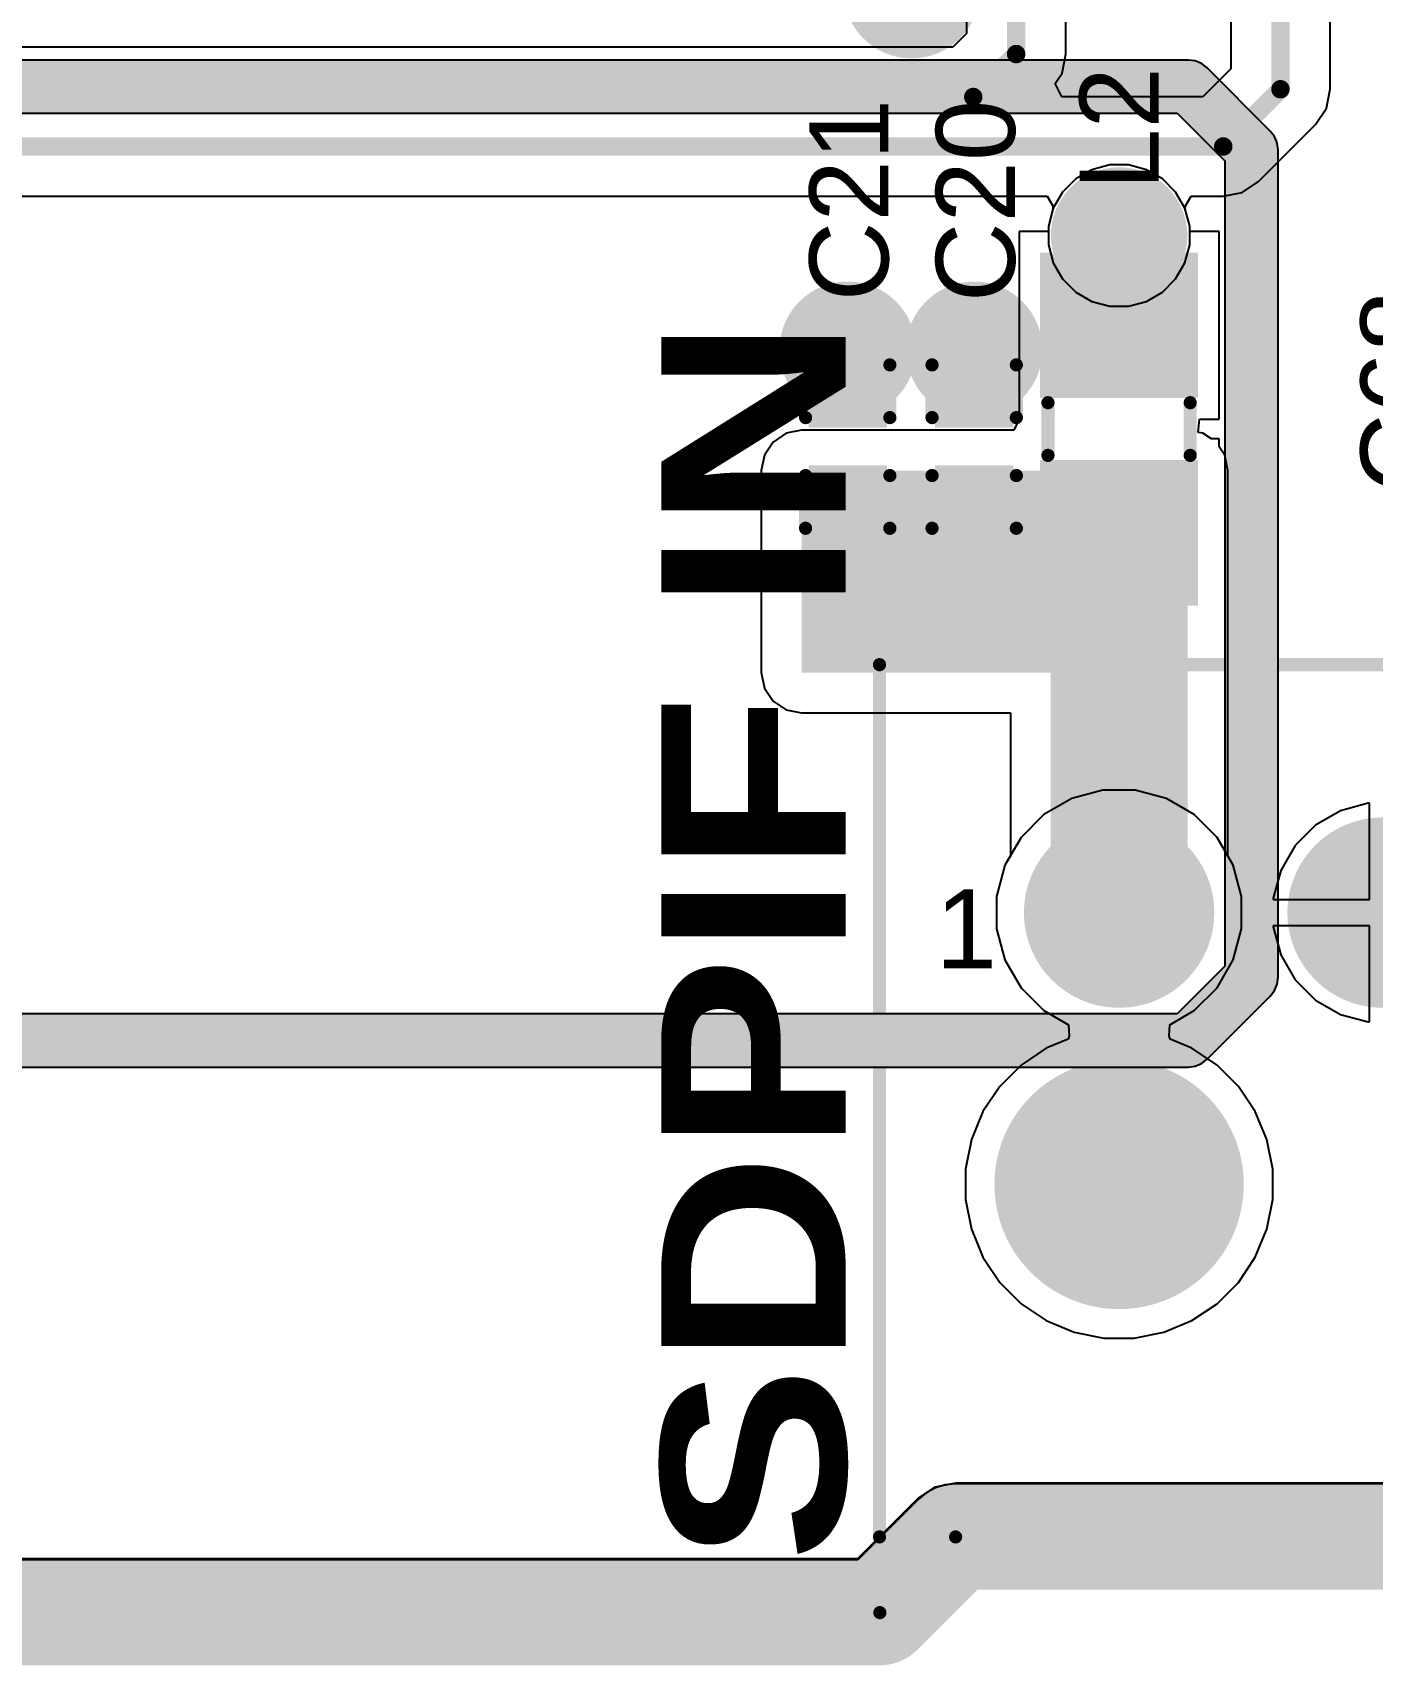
# Model space of a CAD drawing. Header units: inches. Extents: x -0.14 to 3.84, y -0.14 to 3.05.
# Drawn here: x 2.588 to 3.097, y -0.138 to 0.481 of the extents above; entities that cross this region are included whole.
import ezdxf

# ---------------------------------------------------------------- set-up
doc = ezdxf.new("R2010")
doc.units = ezdxf.units.IN
doc.header["$MEASUREMENT"] = 0
for name, color, linetype in [('Board Outline', 216, 'Continuous'), ('Bottom Layer', 5, 'Continuous'), ('Bottom Solder', 6, 'Continuous'), ('Ground Layer', 76, 'Continuous'), ('Multi-Layer', 9, 'Continuous'), ('Pad Holes', 156, 'Continuous'), ('Power Layer', 16, 'Continuous'), ('Top Layer', 1, 'Continuous'), ('Top Overlay', 2, 'Continuous'), ('Top Paste', 8, 'Continuous'), ('Top Solder', 216, 'Continuous'), ('Via Holes', 16, 'Continuous')]:
    doc.layers.add(name, color=color, linetype=linetype)
doc.styles.add('Arial', font='', dxfattribs={"height": 0.2})
doc.styles.add('Arial Black_Bold', font='', dxfattribs={"height": 0.2})
doc.styles.get('Arial').set_extended_font_data('Arial')
doc.styles.get('Arial Black_Bold').set_extended_font_data('Arial Black', bold=True)

# ---------------------------------------------------------------- blocks, each defined once
blk = doc.blocks.new('PLR237_T10BK_28')
at = {"layer": 'Bottom Layer'}
h = blk.add_hatch(color=5, dxfattribs=at)
edge = h.paths.add_edge_path()
edge.add_arc((-0.1, 0.05157), 0.04331, 0, 360)
h = blk.add_hatch(color=5, dxfattribs=at)
edge = h.paths.add_edge_path()
edge.add_arc((0.1, 0.05157), 0.04331, 0, 360)
h = blk.add_hatch(color=5, dxfattribs=at)
edge = h.paths.add_edge_path()
edge.add_arc((-0.1, -0.05158), 0.0315, 0, 360)
h = blk.add_hatch(color=5, dxfattribs=at)
edge = h.paths.add_edge_path()
edge.add_arc((0, -0.05158), 0.0315, 0, 360)
h = blk.add_hatch(color=5, dxfattribs=at)
edge = h.paths.add_edge_path()
edge.add_arc((0.1, -0.05158), 0.0315, 0, 360)
at = {"layer": 'Bottom Solder'}
h = blk.add_hatch(color=6, dxfattribs=at)
edge = h.paths.add_edge_path()
edge.add_arc((-0.1, 0.05157), 0.04731, 0, 360)
h = blk.add_hatch(color=6, dxfattribs=at)
edge = h.paths.add_edge_path()
edge.add_arc((0.1, 0.05157), 0.04731, 0, 360)
h = blk.add_hatch(color=6, dxfattribs=at)
edge = h.paths.add_edge_path()
edge.add_arc((-0.1, -0.05158), 0.0355, 0, 360)
h = blk.add_hatch(color=6, dxfattribs=at)
edge = h.paths.add_edge_path()
edge.add_arc((0, -0.05158), 0.0355, 0, 360)
h = blk.add_hatch(color=6, dxfattribs=at)
edge = h.paths.add_edge_path()
edge.add_arc((0.1, -0.05158), 0.0355, 0, 360)
at = {"layer": 'Ground Layer'}
h = blk.add_hatch(color=76, dxfattribs=at)
edge = h.paths.add_edge_path()
edge.add_arc((-0.1, 0.05157), 0.04205, 0, 360)
h = blk.add_hatch(color=76, dxfattribs=at)
edge = h.paths.add_edge_path()
edge.add_arc((0.1, 0.05157), 0.04205, 0, 360)
h = blk.add_hatch(color=76, dxfattribs=at)
edge = h.paths.add_edge_path()
edge.add_arc((-0.1, -0.05158), 0.03614, 0, 360)
h = blk.add_hatch(color=76, dxfattribs=at)
edge = h.paths.add_edge_path()
edge.add_arc((0.1, -0.05158), 0.03614, 0, 360)
at = {"layer": 'Multi-Layer'}
h = blk.add_hatch(color=9, dxfattribs=at)
edge = h.paths.add_edge_path()
edge.add_arc((-0.1, 0.05157), 0.04331, 0, 360)
h = blk.add_hatch(color=9, dxfattribs=at)
edge = h.paths.add_edge_path()
edge.add_arc((0.1, 0.05157), 0.04331, 0, 360)
h = blk.add_hatch(color=9, dxfattribs=at)
edge = h.paths.add_edge_path()
edge.add_arc((-0.1, -0.05158), 0.0315, 0, 360)
h = blk.add_hatch(color=9, dxfattribs=at)
edge = h.paths.add_edge_path()
edge.add_arc((0, -0.05158), 0.0315, 0, 360)
h = blk.add_hatch(color=9, dxfattribs=at)
edge = h.paths.add_edge_path()
edge.add_arc((0.1, -0.05158), 0.0315, 0, 360)
at = {"layer": 'Pad Holes'}
h = blk.add_hatch(color=7, dxfattribs=at)
edge = h.paths.add_edge_path()
edge.add_arc((-0.1, 0.05157), 0.02205, 0, 360)
h = blk.add_hatch(color=7, dxfattribs=at)
edge = h.paths.add_edge_path()
edge.add_arc((0.1, 0.05157), 0.02205, 0, 360)
h = blk.add_hatch(color=7, dxfattribs=at)
edge = h.paths.add_edge_path()
edge.add_arc((-0.1, -0.05158), 0.01614, 0, 360)
h = blk.add_hatch(color=7, dxfattribs=at)
edge = h.paths.add_edge_path()
edge.add_arc((0, -0.05158), 0.01614, 0, 360)
h = blk.add_hatch(color=7, dxfattribs=at)
edge = h.paths.add_edge_path()
edge.add_arc((0.1, -0.05158), 0.01614, 0, 360)
at = {"layer": 'Power Layer'}
h = blk.add_hatch(color=16, dxfattribs=at)
edge = h.paths.add_edge_path()
edge.add_arc((-0.1, 0.05157), 0.04205, 0, 360)
h = blk.add_hatch(color=16, dxfattribs=at)
edge = h.paths.add_edge_path()
edge.add_arc((0.1, 0.05157), 0.04205, 0, 360)
h = blk.add_hatch(color=16, dxfattribs=at)
edge = h.paths.add_edge_path()
edge.add_arc((-0.1, -0.05158), 0.03614, 0, 360)
h = blk.add_hatch(color=16, dxfattribs=at)
edge = h.paths.add_edge_path()
edge.add_arc((0, -0.05158), 0.03614, 0, 360)
h = blk.add_hatch(color=16, dxfattribs=at)
edge = h.paths.add_edge_path()
edge.add_arc((0.1, -0.05158), 0.03614, 0, 360)
at = {"layer": 'Top Layer'}
h = blk.add_hatch(color=1, dxfattribs=at)
edge = h.paths.add_edge_path()
edge.add_arc((-0.1, 0.05157), 0.04331, 0, 360)
h = blk.add_hatch(color=1, dxfattribs=at)
edge = h.paths.add_edge_path()
edge.add_arc((0.1, 0.05157), 0.04331, 0, 360)
h = blk.add_hatch(color=1, dxfattribs=at)
edge = h.paths.add_edge_path()
edge.add_arc((-0.1, -0.05158), 0.0315, 0, 360)
h = blk.add_hatch(color=1, dxfattribs=at)
edge = h.paths.add_edge_path()
edge.add_arc((0, -0.05158), 0.0315, 0, 360)
h = blk.add_hatch(color=1, dxfattribs=at)
edge = h.paths.add_edge_path()
edge.add_arc((0.1, -0.05158), 0.0315, 0, 360)
at = {"layer": 'Top Solder'}
h = blk.add_hatch(color=216, dxfattribs=at)
edge = h.paths.add_edge_path()
edge.add_arc((-0.1, 0.05157), 0.04731, 0, 360)
h = blk.add_hatch(color=216, dxfattribs=at)
edge = h.paths.add_edge_path()
edge.add_arc((0.1, 0.05157), 0.04731, 0, 360)
h = blk.add_hatch(color=216, dxfattribs=at)
edge = h.paths.add_edge_path()
edge.add_arc((-0.1, -0.05158), 0.0355, 0, 360)
h = blk.add_hatch(color=216, dxfattribs=at)
edge = h.paths.add_edge_path()
edge.add_arc((0, -0.05158), 0.0355, 0, 360)
h = blk.add_hatch(color=216, dxfattribs=at)
edge = h.paths.add_edge_path()
edge.add_arc((0.1, -0.05158), 0.0355, 0, 360)
at = {"layer": 'Top Overlay'}
for points in [[(0.19095, 0.18535, 0.005, 0.005, 0), (-0.19094, 0.18535, 0.005, 0.005, 0)], [(-0.19094, 0.18535, 0.005, 0.005, 0), (-0.19094, -0.14567, 0.005, 0.005, 0)], [(0.19095, 0.18535, 0.005, 0.005, 0), (0.19095, -0.14567, 0.005, 0.005, 0)], [(0.19095, -0.14567, 0.005, 0.005, 0), (-0.19094, -0.14567, 0.005, 0.005, 0)]]:
    blk.add_lwpolyline(points, format="xyseb", dxfattribs=at)
for points in [[(-0.19219, 0.18535, 0.0025, 0.0025, 1), (-0.18969, 0.18535, 0.0025, 0.0025, 1)], [(-0.19219, 0.18535, 0.0025, 0.0025, 1), (-0.18969, 0.18535, 0.0025, 0.0025, 1)], [(0.1897, 0.18535, 0.0025, 0.0025, 1), (0.1922, 0.18535, 0.0025, 0.0025, 1)], [(0.1897, 0.18535, 0.0025, 0.0025, 1), (0.1922, 0.18535, 0.0025, 0.0025, 1)], [(-0.19219, -0.14567, 0.0025, 0.0025, 1), (-0.18969, -0.14567, 0.0025, 0.0025, 1)], [(-0.19219, -0.14567, 0.0025, 0.0025, 1), (-0.18969, -0.14567, 0.0025, 0.0025, 1)], [(0.1897, -0.14567, 0.0025, 0.0025, 1), (0.1922, -0.14567, 0.0025, 0.0025, 1)], [(0.1897, -0.14567, 0.0025, 0.0025, 1), (0.1922, -0.14567, 0.0025, 0.0025, 1)]]:
    blk.add_lwpolyline(points, format="xyseb", close=True, dxfattribs=at)
at = {"layer": 'Top Overlay', "style": 'Arial'}
blk.add_text('1', height=0.03, rotation=180, dxfattribs=at).set_placement((0.16969, -0.03042))
blk = doc.blocks.new('I___0805_77')
at = {"layer": 'Top Layer'}
for points in [[(-0.06299, 0.02598), (-0.01575, 0.02598), (-0.01575, -0.02598), (-0.06299, -0.02598)], [(0.01575, 0.02598), (0.06299, 0.02598), (0.06299, -0.02598), (0.01575, -0.02598)]]:
    blk.add_hatch(color=1, dxfattribs=at).paths.add_polyline_path(points)
at = {"layer": 'Top Paste'}
for points in [[(-0.06299, 0.02598), (-0.01575, 0.02598), (-0.01575, -0.02598), (-0.06299, -0.02598)], [(0.01575, 0.02598), (0.06299, 0.02598), (0.06299, -0.02598), (0.01575, -0.02598)]]:
    blk.add_hatch(color=8, dxfattribs=at).paths.add_polyline_path(points)
at = {"layer": 'Top Solder'}
for points in [[(-0.06699, 0.02998), (-0.01175, 0.02998), (-0.01175, -0.02998), (-0.06699, -0.02998)], [(0.01175, 0.02998), (0.06699, 0.02998), (0.06699, -0.02998), (0.01175, -0.02998)]]:
    blk.add_hatch(color=216, dxfattribs=at).paths.add_polyline_path(points)
at = {"layer": 'Top Overlay'}
for points in [[(0.01, 0.027, 0.005, 0.005, 0), (-0.01, 0.027, 0.005, 0.005, 0)], [(0.01, -0.027, 0.005, 0.005, 0), (-0.01, -0.027, 0.005, 0.005, 0)]]:
    blk.add_lwpolyline(points, format="xyseb", dxfattribs=at)
for points in [[(-0.01125, 0.027, 0.0025, 0.0025, 1), (-0.00875, 0.027, 0.0025, 0.0025, 1)], [(0.00875, 0.027, 0.0025, 0.0025, 1), (0.01125, 0.027, 0.0025, 0.0025, 1)], [(-0.01125, -0.027, 0.0025, 0.0025, 1), (-0.00875, -0.027, 0.0025, 0.0025, 1)], [(0.00875, -0.027, 0.0025, 0.0025, 1), (0.01125, -0.027, 0.0025, 0.0025, 1)]]:
    blk.add_lwpolyline(points, format="xyseb", close=True, dxfattribs=at)
blk = doc.blocks.new('C___0402_145')
at = {"layer": 'Top Layer'}
for points in [[(-0.0275, -0.0125), (-0.0275, 0.0125), (-0.0095, 0.0125), (-0.0095, -0.0125)], [(0.0095, -0.0125), (0.0095, 0.0125), (0.0275, 0.0125), (0.0275, -0.0125)]]:
    blk.add_hatch(color=1, dxfattribs=at).paths.add_polyline_path(points)
at = {"layer": 'Top Paste'}
for points in [[(-0.0275, -0.0125), (-0.0275, 0.0125), (-0.0095, 0.0125), (-0.0095, -0.0125)], [(0.0095, -0.0125), (0.0095, 0.0125), (0.0275, 0.0125), (0.0275, -0.0125)]]:
    blk.add_hatch(color=8, dxfattribs=at).paths.add_polyline_path(points)
at = {"layer": 'Top Solder'}
for points in [[(-0.02986, -0.01486), (-0.02986, 0.01486), (-0.00714, 0.01486), (-0.00714, -0.01486)], [(0.00714, -0.01486), (0.00714, 0.01486), (0.02986, 0.01486), (0.02986, -0.01486)]]:
    blk.add_hatch(color=216, dxfattribs=at).paths.add_polyline_path(points)
at = {"layer": 'Top Overlay'}
for points in [[(-0.011, 0.016, 0.005, 0.005, 0), (-0.031, 0.016, 0.005, 0.005, 0)], [(-0.031, -0.016, 0.005, 0.005, 0), (-0.031, 0.016, 0.005, 0.005, 0)], [(0.031, 0.016, 0.005, 0.005, 0), (0.011, 0.016, 0.005, 0.005, 0)], [(0.031, -0.016, 0.005, 0.005, 0), (0.031, 0.016, 0.005, 0.005, 0)], [(-0.011, -0.016, 0.005, 0.005, 0), (-0.031, -0.016, 0.005, 0.005, 0)], [(0.031, -0.016, 0.005, 0.005, 0), (0.011, -0.016, 0.005, 0.005, 0)]]:
    blk.add_lwpolyline(points, format="xyseb", dxfattribs=at)
for points in [[(-0.03225, 0.016, 0.0025, 0.0025, 1), (-0.02975, 0.016, 0.0025, 0.0025, 1)], [(-0.03225, 0.016, 0.0025, 0.0025, 1), (-0.02975, 0.016, 0.0025, 0.0025, 1)], [(-0.01225, 0.016, 0.0025, 0.0025, 1), (-0.00975, 0.016, 0.0025, 0.0025, 1)], [(0.00975, 0.016, 0.0025, 0.0025, 1), (0.01225, 0.016, 0.0025, 0.0025, 1)], [(0.02975, 0.016, 0.0025, 0.0025, 1), (0.03225, 0.016, 0.0025, 0.0025, 1)], [(0.02975, 0.016, 0.0025, 0.0025, 1), (0.03225, 0.016, 0.0025, 0.0025, 1)], [(-0.03225, -0.016, 0.0025, 0.0025, 1), (-0.02975, -0.016, 0.0025, 0.0025, 1)], [(-0.03225, -0.016, 0.0025, 0.0025, 1), (-0.02975, -0.016, 0.0025, 0.0025, 1)], [(-0.01225, -0.016, 0.0025, 0.0025, 1), (-0.00975, -0.016, 0.0025, 0.0025, 1)], [(0.00975, -0.016, 0.0025, 0.0025, 1), (0.01225, -0.016, 0.0025, 0.0025, 1)], [(0.02975, -0.016, 0.0025, 0.0025, 1), (0.03225, -0.016, 0.0025, 0.0025, 1)], [(0.02975, -0.016, 0.0025, 0.0025, 1), (0.03225, -0.016, 0.0025, 0.0025, 1)]]:
    blk.add_lwpolyline(points, format="xyseb", close=True, dxfattribs=at)
blk = doc.blocks.new('C___0402_146')
at = {"layer": 'Top Layer'}
for points in [[(-0.0275, -0.0125), (-0.0275, 0.0125), (-0.0095, 0.0125), (-0.0095, -0.0125)], [(0.0095, -0.0125), (0.0095, 0.0125), (0.0275, 0.0125), (0.0275, -0.0125)]]:
    blk.add_hatch(color=1, dxfattribs=at).paths.add_polyline_path(points)
at = {"layer": 'Top Paste'}
for points in [[(-0.0275, -0.0125), (-0.0275, 0.0125), (-0.0095, 0.0125), (-0.0095, -0.0125)], [(0.0095, -0.0125), (0.0095, 0.0125), (0.0275, 0.0125), (0.0275, -0.0125)]]:
    blk.add_hatch(color=8, dxfattribs=at).paths.add_polyline_path(points)
at = {"layer": 'Top Solder'}
for points in [[(-0.02986, -0.01486), (-0.02986, 0.01486), (-0.00714, 0.01486), (-0.00714, -0.01486)], [(0.00714, -0.01486), (0.00714, 0.01486), (0.02986, 0.01486), (0.02986, -0.01486)]]:
    blk.add_hatch(color=216, dxfattribs=at).paths.add_polyline_path(points)
at = {"layer": 'Top Overlay'}
for points in [[(-0.011, 0.016, 0.005, 0.005, 0), (-0.031, 0.016, 0.005, 0.005, 0)], [(-0.031, -0.016, 0.005, 0.005, 0), (-0.031, 0.016, 0.005, 0.005, 0)], [(0.031, 0.016, 0.005, 0.005, 0), (0.011, 0.016, 0.005, 0.005, 0)], [(0.031, -0.016, 0.005, 0.005, 0), (0.031, 0.016, 0.005, 0.005, 0)], [(-0.011, -0.016, 0.005, 0.005, 0), (-0.031, -0.016, 0.005, 0.005, 0)], [(0.031, -0.016, 0.005, 0.005, 0), (0.011, -0.016, 0.005, 0.005, 0)]]:
    blk.add_lwpolyline(points, format="xyseb", dxfattribs=at)
for points in [[(-0.03225, 0.016, 0.0025, 0.0025, 1), (-0.02975, 0.016, 0.0025, 0.0025, 1)], [(-0.03225, 0.016, 0.0025, 0.0025, 1), (-0.02975, 0.016, 0.0025, 0.0025, 1)], [(-0.01225, 0.016, 0.0025, 0.0025, 1), (-0.00975, 0.016, 0.0025, 0.0025, 1)], [(0.00975, 0.016, 0.0025, 0.0025, 1), (0.01225, 0.016, 0.0025, 0.0025, 1)], [(0.02975, 0.016, 0.0025, 0.0025, 1), (0.03225, 0.016, 0.0025, 0.0025, 1)], [(0.02975, 0.016, 0.0025, 0.0025, 1), (0.03225, 0.016, 0.0025, 0.0025, 1)], [(-0.03225, -0.016, 0.0025, 0.0025, 1), (-0.02975, -0.016, 0.0025, 0.0025, 1)], [(-0.03225, -0.016, 0.0025, 0.0025, 1), (-0.02975, -0.016, 0.0025, 0.0025, 1)], [(-0.01225, -0.016, 0.0025, 0.0025, 1), (-0.00975, -0.016, 0.0025, 0.0025, 1)], [(0.00975, -0.016, 0.0025, 0.0025, 1), (0.01225, -0.016, 0.0025, 0.0025, 1)], [(0.02975, -0.016, 0.0025, 0.0025, 1), (0.03225, -0.016, 0.0025, 0.0025, 1)], [(0.02975, -0.016, 0.0025, 0.0025, 1), (0.03225, -0.016, 0.0025, 0.0025, 1)]]:
    blk.add_lwpolyline(points, format="xyseb", close=True, dxfattribs=at)

msp = doc.modelspace()

# ---------------------------------------------------------------- hatches: boundary and pattern name
at = {"layer": 'Bottom Layer'}
h = msp.add_hatch(color=5, dxfattribs=at)
edge = h.paths.add_edge_path()
edge.add_arc((3.00075, 0.40449), 0.01181, 0, 360)
h = msp.add_hatch(color=5, dxfattribs=at)
edge = h.paths.add_edge_path()
edge.add_arc((2.89775, 0.36114), 0.01181, 0, 360)
h = msp.add_hatch(color=5, dxfattribs=at)
edge = h.paths.add_edge_path()
edge.add_arc((2.94575, 0.36114), 0.01181, 0, 360)
at = {"layer": 'Bottom Solder'}
h = msp.add_hatch(color=6, dxfattribs=at)
edge = h.paths.add_edge_path()
edge.add_arc((3.00075, 0.40449), 0.01581, 0, 360)
h = msp.add_hatch(color=6, dxfattribs=at)
edge = h.paths.add_edge_path()
edge.add_arc((2.89775, 0.36114), 0.01581, 0, 360)
h = msp.add_hatch(color=6, dxfattribs=at)
edge = h.paths.add_edge_path()
edge.add_arc((2.94575, 0.36114), 0.01581, 0, 360)
at = {"layer": 'Ground Layer'}
h = msp.add_hatch(color=76, dxfattribs=at)
edge = h.paths.add_edge_path()
edge.add_arc((3.00075, 0.40449), 0.02591, 0, 360)
at = {"layer": 'Power Layer'}
h = msp.add_hatch(color=16, dxfattribs=at)
edge = h.paths.add_edge_path()
edge.add_arc((2.922, 0.49762), 0.02591, 0, 360)
h = msp.add_hatch(color=16, dxfattribs=at)
edge = h.paths.add_edge_path()
edge.add_arc((2.89775, 0.36114), 0.02591, 0, 360)
h = msp.add_hatch(color=16, dxfattribs=at)
edge = h.paths.add_edge_path()
edge.add_arc((2.94575, 0.36114), 0.02591, 0, 360)
at = {"layer": 'Top Layer'}
h = msp.add_hatch(color=1, dxfattribs=at)
edge = h.paths.add_edge_path()
edge.add_arc((3.00075, 0.40449), 0.01181, 0, 360)
for points in [[(3.01257, 0.40449), (2.98896, 0.40449), (2.98896, 0.37043), (3.01257, 0.37043)], [(2.90957, 0.36114), (2.88596, 0.36114), (2.88596, 0.3339), (2.90957, 0.3339)], [(2.95757, 0.36114), (2.93396, 0.36114), (2.93396, 0.3339), (2.95757, 0.3339)], [(2.88025, 0.23862), (3.02673, 0.23862), (3.02673, 0.31531), (2.88025, 0.31531)], [(2.97476, 0.14755), (3.02673, 0.14755), (3.02673, 0.31531), (2.97476, 0.31531)]]:
    msp.add_hatch(color=1, dxfattribs=at).paths.add_polyline_path(points)
h = msp.add_hatch(color=1, dxfattribs=at)
edge = h.paths.add_edge_path()
edge.add_arc((2.89775, 0.36114), 0.01181, 0, 360)
h = msp.add_hatch(color=1, dxfattribs=at)
edge = h.paths.add_edge_path()
edge.add_arc((2.94575, 0.36114), 0.01181, 0, 360)
at = {"layer": 'Top Solder'}
h = msp.add_hatch(color=216, dxfattribs=at)
edge = h.paths.add_edge_path()
edge.add_arc((3.00075, 0.40449), 0.01581, 0, 360)
h = msp.add_hatch(color=216, dxfattribs=at)
edge = h.paths.add_edge_path()
edge.add_arc((2.89775, 0.36114), 0.01581, 0, 360)
h = msp.add_hatch(color=216, dxfattribs=at)
edge = h.paths.add_edge_path()
edge.add_arc((2.94575, 0.36114), 0.01581, 0, 360)
at = {"layer": 'Via Holes'}
h = msp.add_hatch(color=7, dxfattribs=at)
edge = h.paths.add_edge_path()
edge.add_arc((3.00075, 0.40449), 0.00591, 0, 360)
h = msp.add_hatch(color=7, dxfattribs=at)
edge = h.paths.add_edge_path()
edge.add_arc((2.89775, 0.36114), 0.00591, 0, 360)
h = msp.add_hatch(color=7, dxfattribs=at)
edge = h.paths.add_edge_path()
edge.add_arc((2.94575, 0.36114), 0.00591, 0, 360)

# ---------------------------------------------------------------- linework, layer by layer
at = {"layer": 'Board Outline'}
for points in [[(2.90996, -0.11811, 0.005, 0.005, 0), (2.9387, -0.08938, 0.005, 0.005, 0)], [(2.9387, -0.08938, 0.005, 0.005, 0), (3.2628, -0.08938, 0.005, 0.005, 0)], [(2.52185, -0.11811, 0.005, 0.005, 0), (2.90996, -0.11811, 0.005, 0.005, 0)]]:
    msp.add_lwpolyline(points, format="xyseb", dxfattribs=at)
for points in [[(2.93745, -0.08938, 0.0025, 0.0025, 1), (2.93995, -0.08938, 0.0025, 0.0025, 1)], [(2.93745, -0.08938, 0.0025, 0.0025, 1), (2.93995, -0.08938, 0.0025, 0.0025, 1)], [(2.90871, -0.11811, 0.0025, 0.0025, 1), (2.91121, -0.11811, 0.0025, 0.0025, 1)], [(2.90871, -0.11811, 0.0025, 0.0025, 1), (2.91121, -0.11811, 0.0025, 0.0025, 1)]]:
    msp.add_lwpolyline(points, format="xyseb", close=True, dxfattribs=at)
at = {"layer": 'Bottom Layer'}
for p, q in [((3.04314, 0.64935), (3.04314, 0.46782)), ((3.08086, 0.46), (3.08086, 0.6495)), ((2.98055, 0.47336), (2.98055, 0.5538)), ((2.94282, 0.54837), (2.94282, 0.48117)), ((2.94282, 0.48117), (2.93759, 0.47594)), ((2.93759, 0.47594), (1.86653, 0.47594)), ((2.97911, 0.46614), (2.98055, 0.47336)), ((2.97645, 0.46216), (2.97911, 0.46614)), ((3.04314, 0.46782), (3.03248, 0.45716)), ((2.97906, 0.45716), (2.97645, 0.46216)), ((3.07943, 0.45279), (3.08086, 0.46)), ((3.03248, 0.45716), (2.97906, 0.45716)), ((3.07534, 0.44667), (3.07943, 0.45279)), ((3.05363, 0.42496), (3.07534, 0.44667)), ((3.04751, 0.42087), (3.05363, 0.42496)), ((1.84552, 0.41944), (2.97342, 0.41944)), ((2.97342, 0.41944), (2.97556, 0.41573)), ((2.97556, 0.41573), (2.97566, 0.41444)), ((3.02584, 0.41444), (3.02594, 0.41573)), ((3.02594, 0.41573), (3.02808, 0.41944)), ((3.02808, 0.41944), (3.04029, 0.41944)), ((3.04029, 0.41944), (3.04751, 0.42087)), ((2.97566, 0.41444), (2.97394, 0.40802)), ((3.02756, 0.40802), (3.02584, 0.41444)), ((2.97394, 0.40802), (2.97394, 0.40096)), ((3.02756, 0.40096), (3.02756, 0.40802)), ((2.97394, 0.40096), (2.97576, 0.39414)), ((3.02573, 0.39414), (3.02756, 0.40096)), ((2.97576, 0.39414), (2.97929, 0.38803)), ((3.0222, 0.38803), (3.02573, 0.39414)), ((2.97929, 0.38803), (2.98429, 0.38304)), ((3.01721, 0.38304), (3.0222, 0.38803)), ((2.98429, 0.38304), (2.9904, 0.37951)), ((2.9904, 0.37951), (2.99722, 0.37768)), ((3.00428, 0.37768), (3.0111, 0.37951)), ((3.0111, 0.37951), (3.01721, 0.38304)), ((2.99722, 0.37768), (3.00428, 0.37768)), ((2.99463, 0.19405), (2.9828, 0.19088)), ((3.00687, 0.19405), (2.99463, 0.19405)), ((3.0187, 0.19088), (3.00687, 0.19405)), ((2.9828, 0.19088), (2.9722, 0.18476)), ((3.0293, 0.18476), (3.0187, 0.19088)), ((3.08473, 0.18622), (3.07527, 0.18075)), ((3.09529, 0.18905), (3.08473, 0.18622)), ((3.09575, 0.18905), (3.09529, 0.18905)), ((3.09575, 0.15255), (3.09575, 0.18905)), ((2.9722, 0.18476), (2.96354, 0.1761)), ((3.03795, 0.1761), (3.0293, 0.18476)), ((3.07527, 0.18075), (3.06754, 0.17303)), ((2.96354, 0.1761), (2.95742, 0.1655)), ((3.04408, 0.1655), (3.03795, 0.1761)), ((3.06754, 0.17303), (3.06208, 0.16357)), ((2.95742, 0.1655), (2.95425, 0.15367)), ((3.04724, 0.15367), (3.04408, 0.1655)), ((3.06208, 0.16357), (3.05925, 0.15301)), ((2.95425, 0.15367), (2.95425, 0.14143)), ((3.04724, 0.14143), (3.04724, 0.15367)), ((3.05925, 0.15301), (3.05925, 0.15255)), ((3.05925, 0.15255), (3.09575, 0.15255)), ((3.09575, 0.14255), (3.05925, 0.14255)), ((3.05925, 0.14255), (3.05925, 0.14209)), ((3.09575, 0.10605), (3.09575, 0.14255)), ((2.95425, 0.14143), (2.95742, 0.1296)), ((3.04408, 0.1296), (3.04724, 0.14143)), ((3.05925, 0.14209), (3.06208, 0.13153)), ((3.06208, 0.13153), (3.06754, 0.12207)), ((2.95742, 0.1296), (2.96354, 0.119)), ((3.03795, 0.119), (3.04408, 0.1296)), ((2.96354, 0.119), (2.9722, 0.11034)), ((3.0293, 0.11034), (3.03795, 0.119)), ((3.06754, 0.12207), (3.07527, 0.11434)), ((3.07527, 0.11434), (3.08473, 0.10888)), ((2.9722, 0.11034), (2.98152, 0.10496)), ((3.01997, 0.10496), (3.0293, 0.11034)), ((3.08473, 0.10888), (3.09529, 0.10605)), ((3.09529, 0.10605), (3.09575, 0.10605)), ((2.98138, 0.09949), (2.97313, 0.09607)), ((2.98179, 0.10084), (2.98138, 0.09949)), ((2.98152, 0.10496), (2.98179, 0.10084)), ((3.01971, 0.10084), (3.01997, 0.10496)), ((3.02012, 0.09949), (3.01971, 0.10084)), ((3.02837, 0.09607), (3.02012, 0.09949)), ((2.97313, 0.09607), (2.96358, 0.08969)), ((3.03792, 0.08969), (3.02837, 0.09607)), ((2.96358, 0.08969), (2.95546, 0.08157)), ((3.04604, 0.08157), (3.03792, 0.08969)), ((2.95546, 0.08157), (2.94908, 0.07202)), ((3.05242, 0.07202), (3.04604, 0.08157)), ((2.94908, 0.07202), (2.94468, 0.06141)), ((3.05682, 0.06141), (3.05242, 0.07202)), ((2.94468, 0.06141), (2.94244, 0.05014)), ((3.05906, 0.05014), (3.05682, 0.06141)), ((2.94244, 0.05014), (2.94244, 0.03866)), ((3.05906, 0.03866), (3.05906, 0.05014)), ((2.94244, 0.03866), (2.94468, 0.02739)), ((3.05682, 0.02739), (3.05906, 0.03866)), ((2.94468, 0.02739), (2.94908, 0.01678)), ((3.05242, 0.01678), (3.05682, 0.02739)), ((2.94908, 0.01678), (2.95546, 0.00723)), ((3.04604, 0.00723), (3.05242, 0.01678)), ((2.95546, 0.00723), (2.96358, -0.00089)), ((3.03792, -0.00089), (3.04604, 0.00723)), ((2.96358, -0.00089), (2.97313, -0.00727)), ((3.02837, -0.00727), (3.03792, -0.00089)), ((2.97313, -0.00727), (2.98374, -0.01167)), ((2.98374, -0.01167), (2.99501, -0.01391)), ((3.00649, -0.01391), (3.01776, -0.01167)), ((3.01776, -0.01167), (3.02837, -0.00727)), ((2.99501, -0.01391), (3.00649, -0.01391)), ((2.93089, -0.07054), (2.92428, -0.07496)), ((2.9387, -0.06899), (2.93089, -0.07054)), ((3.2628, -0.06899), (2.9387, -0.06899)), ((2.92428, -0.07496), (2.90152, -0.09772)), ((2.90152, -0.09772), (2.53029, -0.09772))]:
    msp.add_line(p, q, dxfattribs=at)
for points in [[(3.062, 0.46, 0.007, 0.007, 0), (3.062, 0.66841, 0.007, 0.007, 0)], [(2.96168, 0.47336, 0.007, 0.007, 0), (2.96168, 0.57285, 0.007, 0.007, 0)], [(2.9454, 0.45707, 0.007, 0.007, 0), (2.96168, 0.47336, 0.007, 0.007, 0)], [(1.85872, 0.45707, 0.007, 0.007, 0), (2.9454, 0.45707, 0.007, 0.007, 0)], [(3.04029, 0.4383, 0.007, 0.007, 0), (3.062, 0.46, 0.007, 0.007, 0)], [(1.84552, 0.4383, 0.007, 0.007, 0), (3.04029, 0.4383, 0.007, 0.007, 0)]]:
    msp.add_lwpolyline(points, format="xyseb", dxfattribs=at)
for points in [[(2.95993, 0.47336, 0.0035, 0.0035, 1), (2.96343, 0.47336, 0.0035, 0.0035, 1)], [(2.95993, 0.47336, 0.0035, 0.0035, 1), (2.96343, 0.47336, 0.0035, 0.0035, 1)], [(2.94365, 0.45707, 0.0035, 0.0035, 1), (2.94715, 0.45707, 0.0035, 0.0035, 1)], [(2.94365, 0.45707, 0.0035, 0.0035, 1), (2.94715, 0.45707, 0.0035, 0.0035, 1)], [(3.06025, 0.46, 0.0035, 0.0035, 1), (3.06375, 0.46, 0.0035, 0.0035, 1)], [(3.06025, 0.46, 0.0035, 0.0035, 1), (3.06375, 0.46, 0.0035, 0.0035, 1)], [(3.03854, 0.4383, 0.0035, 0.0035, 1), (3.04204, 0.4383, 0.0035, 0.0035, 1)], [(3.03854, 0.4383, 0.0035, 0.0035, 1), (3.04204, 0.4383, 0.0035, 0.0035, 1)]]:
    msp.add_lwpolyline(points, format="xyseb", close=True, dxfattribs=at)
at = {"layer": 'Ground Layer'}
for p, q in [((2.92753, -0.07267), (2.92449, -0.07517)), ((2.93101, -0.07081), (2.92753, -0.07267)), ((2.93478, -0.06967), (2.93101, -0.07081)), ((2.9387, -0.06928), (2.93478, -0.06967)), ((3.2628, -0.06928), (2.9387, -0.06928)), ((2.92449, -0.07517), (2.90164, -0.09802)), ((2.90164, -0.09802), (2.53017, -0.09802))]:
    msp.add_line(p, q, dxfattribs=at)
for points in [[(2.90996, -0.11811, 0.04, 0.04, 0), (2.9387, -0.08938, 0.04, 0.04, 0)], [(2.9387, -0.08938, 0.04, 0.04, 0), (3.2628, -0.08938, 0.04, 0.04, 0)], [(2.52185, -0.11811, 0.04, 0.04, 0), (2.90996, -0.11811, 0.04, 0.04, 0)]]:
    msp.add_lwpolyline(points, format="xyseb", dxfattribs=at)
for points in [[(2.9287, -0.08938, 0.02, 0.02, 1), (2.9487, -0.08938, 0.02, 0.02, 1)], [(2.9287, -0.08938, 0.02, 0.02, 1), (2.9487, -0.08938, 0.02, 0.02, 1)], [(2.89996, -0.11811, 0.02, 0.02, 1), (2.91996, -0.11811, 0.02, 0.02, 1)], [(2.89996, -0.11811, 0.02, 0.02, 1), (2.91996, -0.11811, 0.02, 0.02, 1)]]:
    msp.add_lwpolyline(points, format="xyseb", close=True, dxfattribs=at)
at = {"layer": 'Power Layer'}
for p, q in [((3.027, 0.47109), (1.50313, 0.47109)), ((3.02961, 0.47074), (3.027, 0.47109)), ((3.03204, 0.46974), (3.02961, 0.47074)), ((3.03413, 0.46813), (3.03204, 0.46974)), ((3.05813, 0.44413), (3.03413, 0.46813)), ((1.49895, 0.45091), (3.02282, 0.45091)), ((3.02282, 0.45091), (3.04091, 0.43282)), ((3.05973, 0.44204), (3.05813, 0.44413)), ((3.06045, 0.44032), (3.05973, 0.44204)), ((3.06074, 0.43961), (3.06045, 0.44032)), ((3.06109, 0.437), (3.06074, 0.43961)), ((3.06109, 0.123), (3.06109, 0.437)), ((3.04091, 0.43282), (3.04091, 0.12718)), ((3.04091, 0.12718), (3.02282, 0.10909)), ((3.05813, 0.11587), (3.05973, 0.11795)), ((3.05973, 0.11795), (3.06074, 0.12039)), ((3.06074, 0.12039), (3.06109, 0.123)), ((3.03413, 0.09187), (3.05813, 0.11587)), ((3.02282, 0.10909), (0.67606, 0.10909)), ((0.67188, 0.08891), (3.027, 0.08891)), ((3.027, 0.08891), (3.02961, 0.08926)), ((3.02961, 0.08926), (3.03205, 0.09026)), ((3.03205, 0.09026), (3.03413, 0.09187)), ((2.92753, -0.07267), (2.92449, -0.07517)), ((2.93101, -0.07081), (2.92753, -0.07267)), ((2.93478, -0.06967), (2.93101, -0.07081)), ((2.9387, -0.06928), (2.93478, -0.06967)), ((3.2628, -0.06928), (2.9387, -0.06928)), ((2.92449, -0.07517), (2.90164, -0.09802)), ((2.90164, -0.09802), (2.53017, -0.09802))]:
    msp.add_line(p, q, dxfattribs=at)
for points in [[(1.49895, 0.461, 0.02, 0.02, 0), (3.027, 0.461, 0.02, 0.02, 0)], [(3.027, 0.461, 0.02, 0.02, 0), (3.051, 0.437, 0.02, 0.02, 0)], [(3.051, 0.123, 0.02, 0.02, 0), (3.051, 0.437, 0.02, 0.02, 0)], [(3.027, 0.099, 0.02, 0.02, 0), (3.051, 0.123, 0.02, 0.02, 0)], [(0.67188, 0.099, 0.02, 0.02, 0), (3.027, 0.099, 0.02, 0.02, 0)], [(2.90996, -0.11811, 0.04, 0.04, 0), (2.9387, -0.08938, 0.04, 0.04, 0)], [(2.9387, -0.08938, 0.04, 0.04, 0), (3.2628, -0.08938, 0.04, 0.04, 0)], [(2.52185, -0.11811, 0.04, 0.04, 0), (2.90996, -0.11811, 0.04, 0.04, 0)]]:
    msp.add_lwpolyline(points, format="xyseb", dxfattribs=at)
for points in [[(3.022, 0.461, 0.01, 0.01, 1), (3.032, 0.461, 0.01, 0.01, 1)], [(3.022, 0.461, 0.01, 0.01, 1), (3.032, 0.461, 0.01, 0.01, 1)], [(3.046, 0.437, 0.01, 0.01, 1), (3.056, 0.437, 0.01, 0.01, 1)], [(3.046, 0.437, 0.01, 0.01, 1), (3.056, 0.437, 0.01, 0.01, 1)], [(3.046, 0.123, 0.01, 0.01, 1), (3.056, 0.123, 0.01, 0.01, 1)], [(3.046, 0.123, 0.01, 0.01, 1), (3.056, 0.123, 0.01, 0.01, 1)], [(3.022, 0.099, 0.01, 0.01, 1), (3.032, 0.099, 0.01, 0.01, 1)], [(3.022, 0.099, 0.01, 0.01, 1), (3.032, 0.099, 0.01, 0.01, 1)], [(2.9287, -0.08938, 0.02, 0.02, 1), (2.9487, -0.08938, 0.02, 0.02, 1)], [(2.9287, -0.08938, 0.02, 0.02, 1), (2.9487, -0.08938, 0.02, 0.02, 1)], [(2.89996, -0.11811, 0.02, 0.02, 1), (2.91996, -0.11811, 0.02, 0.02, 1)], [(2.89996, -0.11811, 0.02, 0.02, 1), (2.91996, -0.11811, 0.02, 0.02, 1)]]:
    msp.add_lwpolyline(points, format="xyseb", close=True, dxfattribs=at)
at = {"layer": 'Top Layer'}
for p, q in [((2.9904, 0.42948), (2.98429, 0.42595)), ((2.99722, 0.4313), (2.9904, 0.42948)), ((3.00428, 0.4313), (2.99722, 0.4313)), ((3.0111, 0.42948), (3.00428, 0.4313)), ((3.01721, 0.42595), (3.0111, 0.42948)), ((2.98429, 0.42595), (2.97929, 0.42096)), ((3.0222, 0.42096), (3.01721, 0.42595)), ((2.97929, 0.42096), (2.97576, 0.41484)), ((3.02573, 0.41484), (3.0222, 0.42096)), ((2.97576, 0.41484), (2.97394, 0.40802)), ((3.02756, 0.40802), (3.02573, 0.41484)), ((2.97394, 0.40605), (2.96276, 0.40605)), ((2.96276, 0.40605), (2.96276, 0.33561)), ((2.97394, 0.40802), (2.97394, 0.40605)), ((3.02756, 0.40605), (3.02756, 0.40802)), ((3.03873, 0.40605), (3.02756, 0.40605)), ((3.03873, 0.33481), (3.03873, 0.40605)), ((2.96276, 0.33481), (2.96084, 0.33061)), ((2.96276, 0.33561), (2.96276, 0.33481)), ((3.03074, 0.32981), (3.03124, 0.33481)), ((3.03124, 0.33481), (3.03873, 0.33481)), ((2.8744, 0.32944), (2.86943, 0.32613)), ((2.88025, 0.33061), (2.8744, 0.32944)), ((2.96084, 0.33061), (2.88025, 0.33061)), ((3.03259, 0.32944), (3.03074, 0.32981)), ((3.03577, 0.32731), (3.03259, 0.32944)), ((2.86943, 0.32613), (2.86612, 0.32117)), ((3.03873, 0.32731), (3.03577, 0.32731)), ((3.03873, 0.32435), (3.03873, 0.32731)), ((3.04086, 0.32117), (3.03873, 0.32435)), ((2.86612, 0.32117), (2.86495, 0.31531)), ((3.04203, 0.31531), (3.04086, 0.32117)), ((2.86495, 0.31531), (2.86495, 0.23862)), ((3.04203, 0.16905), (3.04203, 0.31531)), ((2.86495, 0.23862), (2.86612, 0.23277)), ((2.86612, 0.23277), (2.86943, 0.22781)), ((2.86943, 0.22781), (2.8744, 0.22449)), ((2.8744, 0.22449), (2.88025, 0.22333)), ((2.88025, 0.22333), (2.95947, 0.22333)), ((2.95947, 0.22333), (2.95947, 0.16905)), ((3.08473, 0.18622), (3.07527, 0.18075)), ((3.09529, 0.18905), (3.08473, 0.18622)), ((3.09575, 0.18905), (3.09529, 0.18905)), ((3.09575, 0.15255), (3.09575, 0.18905)), ((3.07527, 0.18075), (3.06754, 0.17303)), ((2.95947, 0.16905), (2.95742, 0.1655)), ((3.04408, 0.1655), (3.04203, 0.16905)), ((3.06754, 0.17303), (3.06208, 0.16357)), ((2.95742, 0.1655), (2.95425, 0.15367)), ((3.04724, 0.15367), (3.04408, 0.1655)), ((3.06208, 0.16357), (3.05925, 0.15301)), ((2.95425, 0.15367), (2.95425, 0.14143)), ((3.04724, 0.14143), (3.04724, 0.15367)), ((3.05925, 0.15301), (3.05925, 0.15255)), ((3.05925, 0.15255), (3.09575, 0.15255)), ((3.09575, 0.14255), (3.05925, 0.14255)), ((3.05925, 0.14255), (3.05925, 0.14209)), ((3.09575, 0.10605), (3.09575, 0.14255)), ((2.95425, 0.14143), (2.95742, 0.1296)), ((3.04408, 0.1296), (3.04724, 0.14143)), ((3.05925, 0.14209), (3.06208, 0.13153)), ((3.06208, 0.13153), (3.06754, 0.12207)), ((2.95742, 0.1296), (2.96354, 0.119)), ((3.03795, 0.119), (3.04408, 0.1296)), ((2.96354, 0.119), (2.9722, 0.11034)), ((3.0293, 0.11034), (3.03795, 0.119)), ((3.06754, 0.12207), (3.07527, 0.11434)), ((3.07527, 0.11434), (3.08473, 0.10888)), ((2.9722, 0.11034), (2.98152, 0.10496)), ((3.01997, 0.10496), (3.0293, 0.11034)), ((3.08473, 0.10888), (3.09529, 0.10605)), ((3.09529, 0.10605), (3.09575, 0.10605)), ((2.98138, 0.09949), (2.97313, 0.09607)), ((2.98179, 0.10084), (2.98138, 0.09949)), ((2.98152, 0.10496), (2.98179, 0.10084)), ((3.01971, 0.10084), (3.01997, 0.10496)), ((3.02012, 0.09949), (3.01971, 0.10084)), ((3.02837, 0.09607), (3.02012, 0.09949)), ((2.97313, 0.09607), (2.96358, 0.08969)), ((3.03792, 0.08969), (3.02837, 0.09607)), ((2.96358, 0.08969), (2.95546, 0.08157)), ((3.04604, 0.08157), (3.03792, 0.08969)), ((2.95546, 0.08157), (2.94908, 0.07202)), ((3.05242, 0.07202), (3.04604, 0.08157)), ((2.94908, 0.07202), (2.94468, 0.06141)), ((3.05682, 0.06141), (3.05242, 0.07202)), ((2.94468, 0.06141), (2.94244, 0.05014)), ((3.05906, 0.05014), (3.05682, 0.06141)), ((2.94244, 0.05014), (2.94244, 0.03866)), ((3.05906, 0.03866), (3.05906, 0.05014)), ((2.94244, 0.03866), (2.94468, 0.02739)), ((3.05682, 0.02739), (3.05906, 0.03866)), ((2.94468, 0.02739), (2.94908, 0.01678)), ((3.05242, 0.01678), (3.05682, 0.02739)), ((2.94908, 0.01678), (2.95546, 0.00723)), ((3.04604, 0.00723), (3.05242, 0.01678)), ((2.95546, 0.00723), (2.96358, -0.00089)), ((3.03792, -0.00089), (3.04604, 0.00723)), ((2.96358, -0.00089), (2.97313, -0.00727)), ((3.02837, -0.00727), (3.03792, -0.00089)), ((2.97313, -0.00727), (2.98374, -0.01167)), ((2.98374, -0.01167), (2.99501, -0.01391)), ((3.00649, -0.01391), (3.01776, -0.01167)), ((3.01776, -0.01167), (3.02837, -0.00727)), ((2.99501, -0.01391), (3.00649, -0.01391)), ((2.93089, -0.07054), (2.92428, -0.07496)), ((2.9387, -0.06899), (2.93089, -0.07054)), ((3.2628, -0.06899), (2.9387, -0.06899)), ((2.92428, -0.07496), (2.90152, -0.09772)), ((2.90152, -0.09772), (2.53029, -0.09772))]:
    msp.add_line(p, q, dxfattribs=at)

# ---------------------------------------------------------------- block references
for name, p, rotation in [('I___0805_77', (3.00075, 0.33106), 270), ('C___0402_145', (2.89775, 0.3244), 270), ('C___0402_146', (2.94575, 0.3244), 270), ('PLR237_T10BK_28', (3.10075, 0.09597), 180)]:
    msp.add_blockref(name, p, dxfattribs=dict(rotation=rotation))

# ---------------------------------------------------------------- texts
at = {"layer": 'Top Overlay'}
for s, height, style, p in [('L2', 0.03, 'Arial', (3.01574, 0.42177)), ('C21', 0.03, 'Arial', (2.9132, 0.37952)), ('C20', 0.03, 'Arial', (2.96121, 0.37918)), ('C68', 0.03, 'Arial', (3.12239, 0.30676)), ('SDPIF IN', 0.07, 'Arial Black_Bold', (2.89694, -0.09908))]:
    msp.add_text(s, height=height, rotation=90, dxfattribs=dict(at, style=style)).set_placement(p)

doc.saveas('drawing.dxf')
